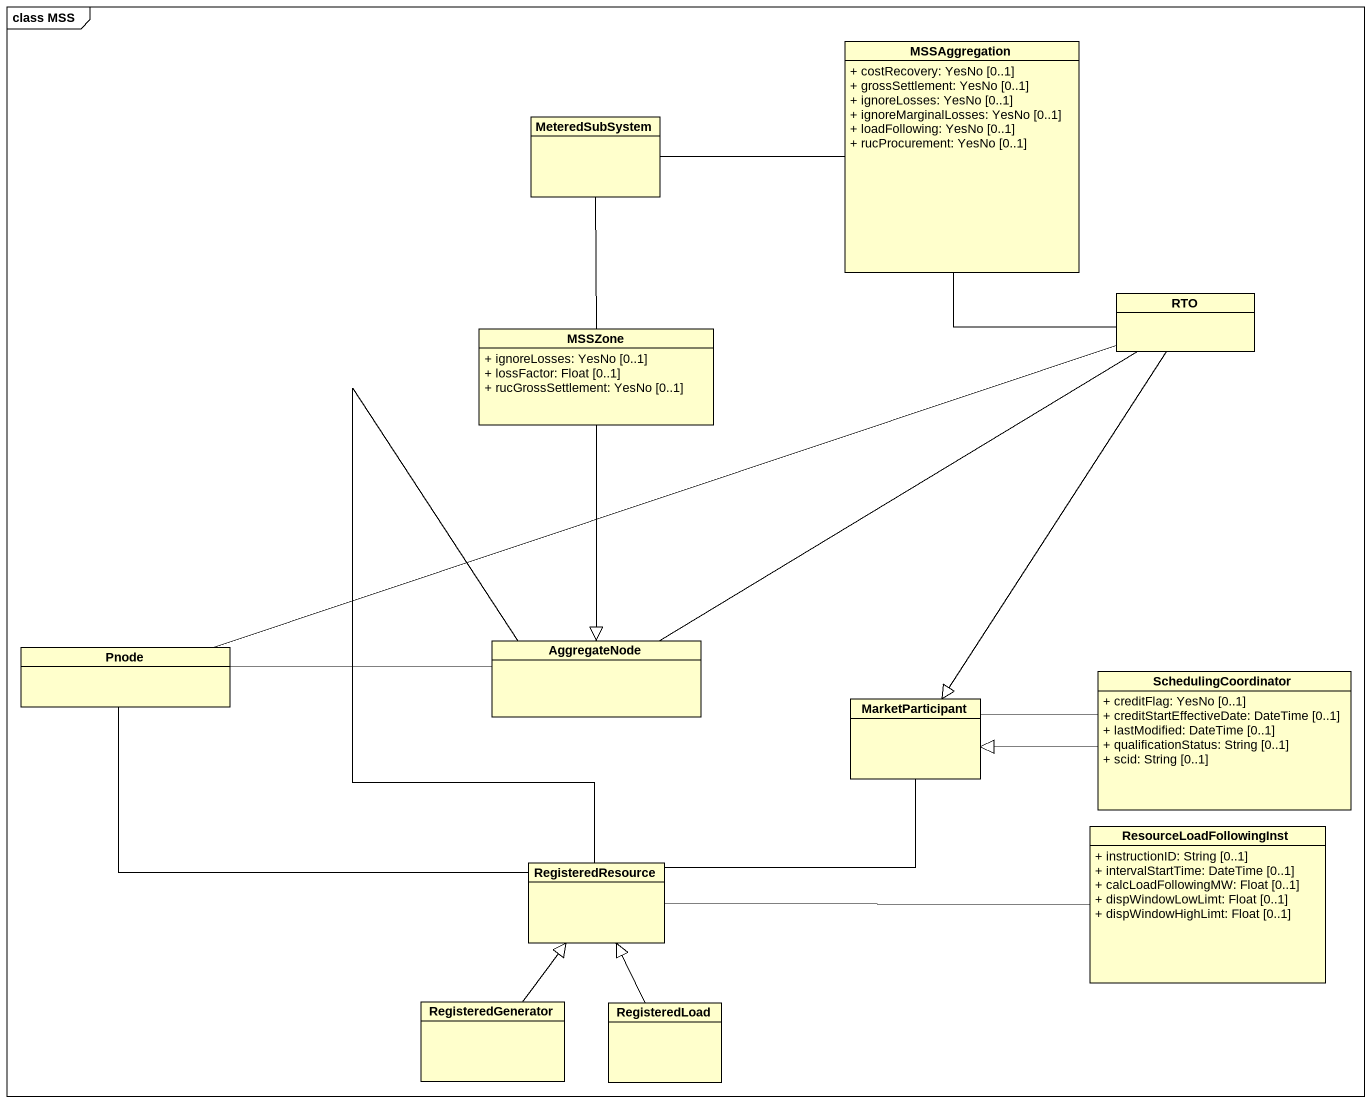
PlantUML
@startuml
mainframe class MSS
hide circle
hide empty members
skinparam classAttributeIconSize 0
class MSSAggregation {
  + costRecovery: YesNo [0..1]
  + grossSettlement: YesNo [0..1]
  + ignoreLosses: YesNo [0..1]
  + ignoreMarginalLosses: YesNo [0..1]
  + loadFollowing: YesNo [0..1]
  + rucProcurement: YesNo [0..1]
}
class MeteredSubSystem
class RTO
class MSSZone {
  + ignoreLosses: YesNo [0..1]
  + lossFactor: Float [0..1]
  + rucGrossSettlement: YesNo [0..1]
}
class Pnode
class AggregateNode
class MarketParticipant
class SchedulingCoordinator {
  + creditFlag: YesNo [0..1]
  + creditStartEffectiveDate: DateTime [0..1]
  + lastModified: DateTime [0..1]
  + qualificationStatus: String [0..1]
  + scid: String [0..1]
}
class RegisteredResource
class ResourceLoadFollowingInst {
  + instructionID: String [0..1]
  + intervalStartTime: DateTime [0..1]
  + calcLoadFollowingMW: Float [0..1]
  + dispWindowLowLimt: Float [0..1]
  + dispWindowHighLimt: Float [0..1]
}
class RegisteredGenerator
class RegisteredLoad
MSSAggregation -left- MeteredSubSystem
MSSAggregation -- RTO
MeteredSubSystem -- MSSZone
RTO -left- Pnode
RTO -- AggregateNode
RTO --|> MarketParticipant
MSSZone --|> AggregateNode
Pnode -right- RegisteredResource
AggregateNode -left- Pnode
SchedulingCoordinator -left-|> MarketParticipant
SchedulingCoordinator -left- MarketParticipant
RegisteredResource -up- AggregateNode
RegisteredResource -right- MarketParticipant
RegisteredResource -right- ResourceLoadFollowingInst
RegisteredGenerator -up-|> RegisteredResource
RegisteredLoad -up-|> RegisteredResource
@enduml
